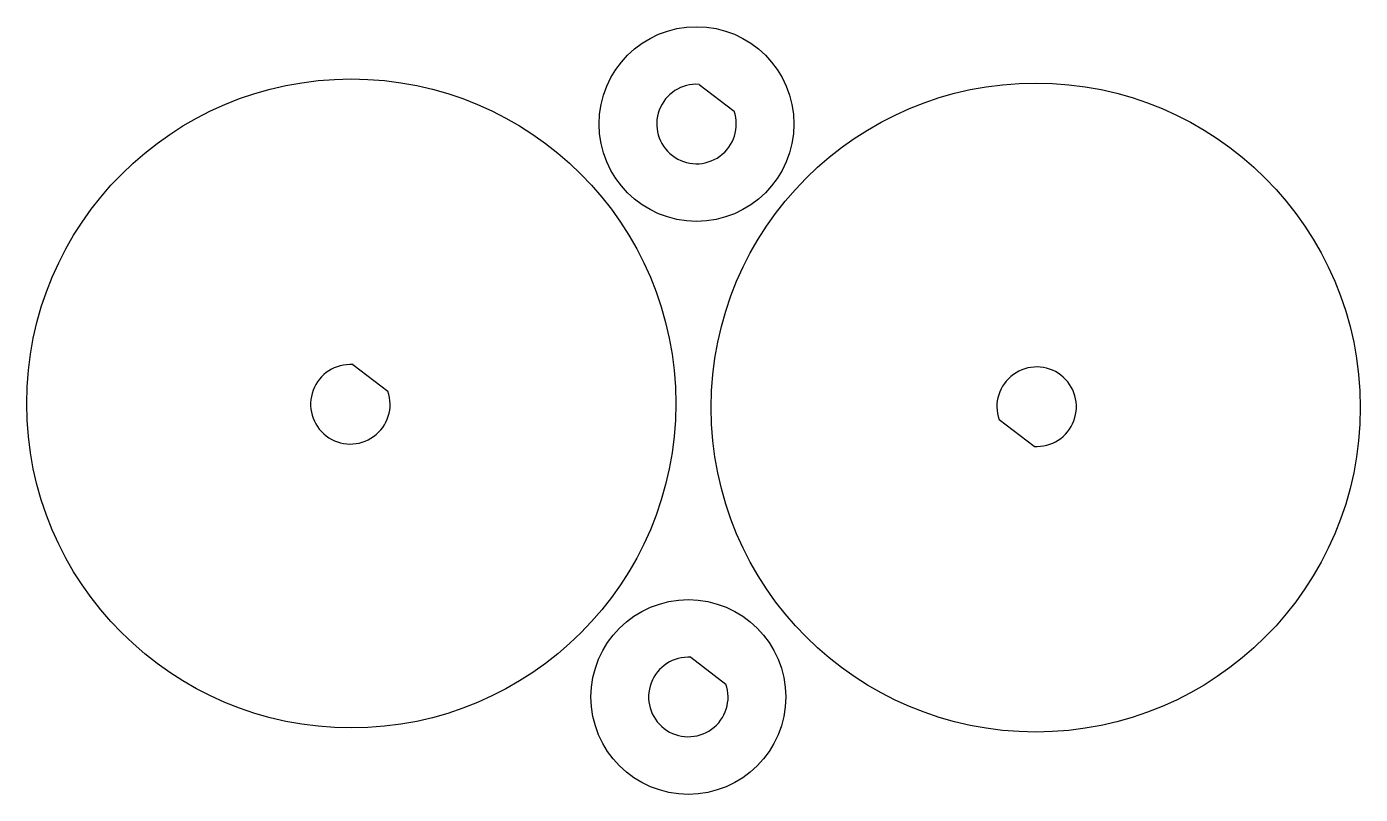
# Model space of a CAD drawing. Header units: millimetres. Extents: x -19.7 to 62.4, y -24 to 23.3.
import ezdxf

# ---------------------------------------------------------------- set-up
doc = ezdxf.new("R2010")
doc.units = ezdxf.units.MM
doc.header["$MEASUREMENT"] = 0
doc.layers.add('Default', color=178, linetype='Continuous', true_color=0x000000)

msp = doc.modelspace()

# ---------------------------------------------------------------- linework, layer by layer
at = {"layer": 'Default'}
for p, q in [((21.689, 19.745), (23.844, 18.098)), ((0.362, 2.472), (2.516, 0.825)), ((42.323, -2.57), (40.168, -0.923)), ((21.186, -15.57), (23.341, -17.217))]:
    msp.add_line(p, q, dxfattribs=at)
for centre, radius in [((21.527, 17.3), 6), ((0.255, 0.076), 20), ((42.429, -0.174), 20), ((21.024, -18.015), 6)]:
    msp.add_circle(centre, radius, dxfattribs=at)
for centre, start, end in [((21.527, 17.3), 86.20415, 19.00279), ((0.2, 0.027), 86.20415, 19.00279), ((42.485, -0.125), 266.20415, 199.00279), ((21.024, -18.015), 86.20415, 19.00279)]:
    msp.add_arc(centre, 2.45, start, end, dxfattribs=at)

doc.saveas('drawing.dxf')
